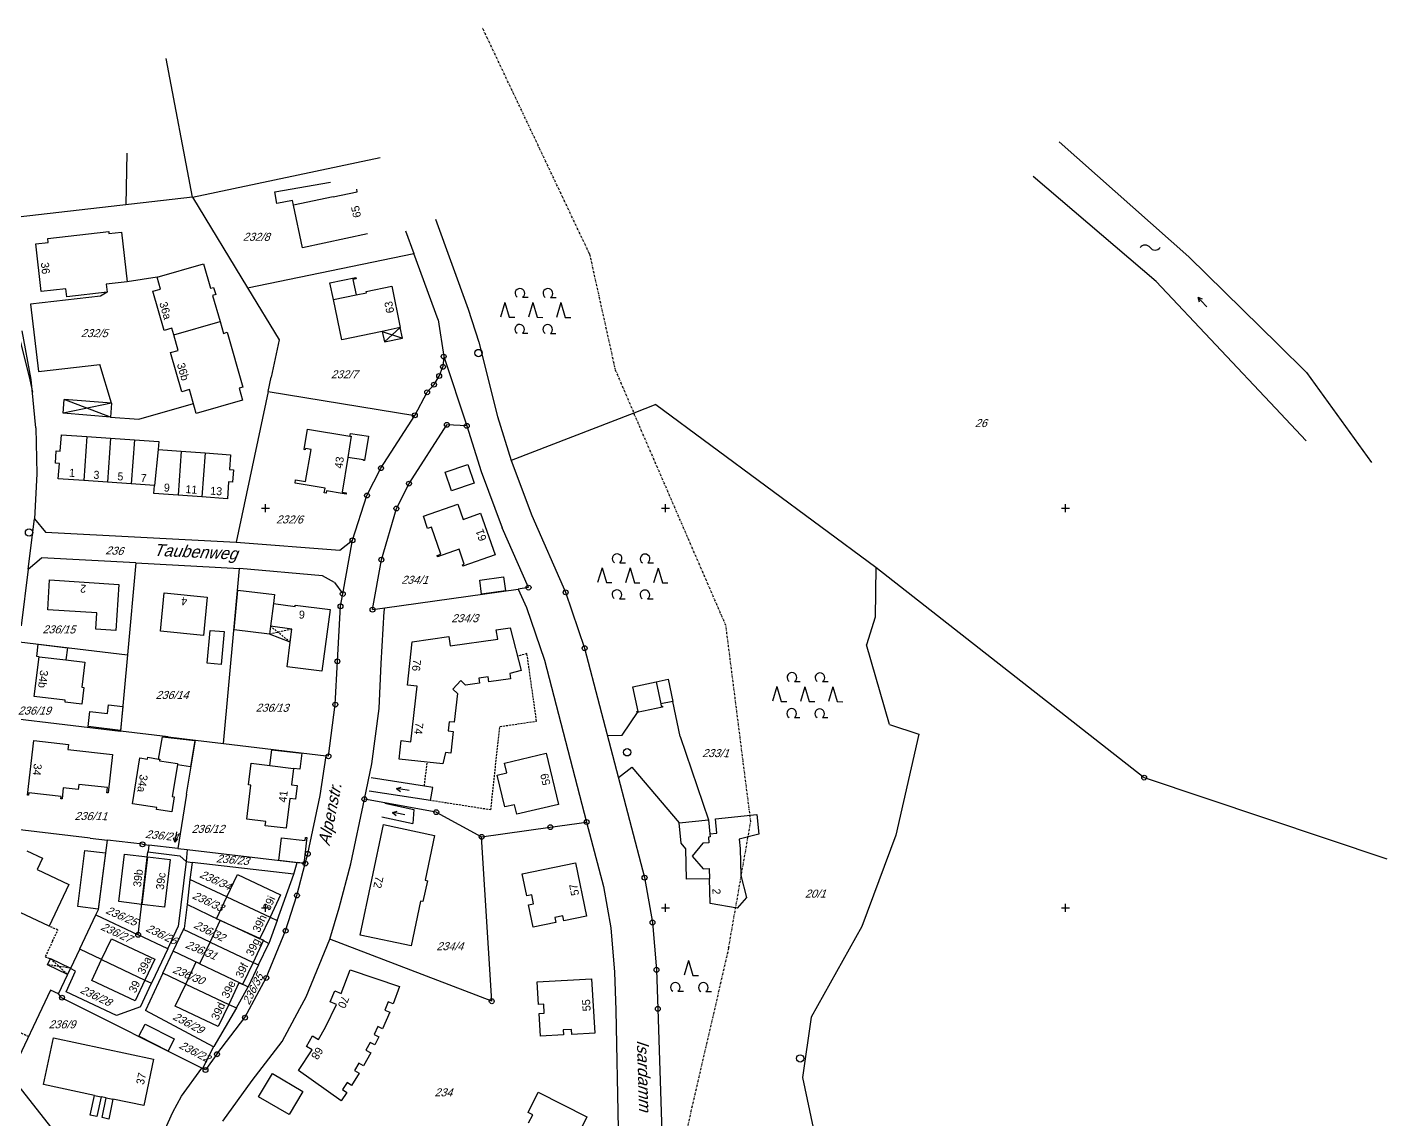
# Model space of a CAD drawing. Extents: x 4459737 to 4461180, y 5304018 to 5304640.
# Drawn here: x 4460840.4 to 4461180.3, y 5304347 to 5304620.3 of the extents above; entities that cross this region are included whole.
import ezdxf

# ---------------------------------------------------------------- set-up
doc = ezdxf.new("R2010")
doc.units = 0
doc.header["$MEASUREMENT"] = 0
doc.linetypes.add('DASHDOT', pattern=[1, 0.5, -0.25, 0, -0.25])
doc.linetypes.add('DASHED', pattern=[0.75, 0.5, -0.25])
for name, color, linetype in [('1', 7, 'CONTINUOUS'), ('10', 7, 'CONTINUOUS'), ('14', 7, 'CONTINUOUS'), ('15', 7, 'CONTINUOUS'), ('3', 7, 'CONTINUOUS'), ('4', 7, 'CONTINUOUS'), ('5', 7, 'CONTINUOUS'), ('6', 7, 'CONTINUOUS'), ('7', 7, 'CONTINUOUS'), ('8', 7, 'CONTINUOUS'), ('9', 7, 'CONTINUOUS')]:
    doc.layers.add(name, color=color, linetype=linetype)
doc.styles.add('txt', font='TXT', dxfattribs={"height": 0.2})

# ---------------------------------------------------------------- blocks, each defined once
blk = doc.blocks.new('3')
at = {"layer": '1', "color": 2, "linetype": 'CONTINUOUS'}
blk.add_circle((0, 0), 0.917, dxfattribs=at)
blk = doc.blocks.new('10')
at = {"layer": '1', "color": 2, "linetype": 'CONTINUOUS'}
blk.add_circle((0, 0), 0.61, dxfattribs=at)
blk = doc.blocks.new('400')
at = {"layer": '15', "color": 7, "linetype": 'CONTINUOUS'}
for p, q in [((-1, 0), (0, 0)), ((0, 0), (0, 1)), ((0, 0), (1, 0)), ((0, -1), (0, 0))]:
    blk.add_line(p, q, dxfattribs=at)
blk = doc.blocks.new('200')
at = {"layer": '9', "color": 3, "linetype": 'CONTINUOUS'}
for p, q in [((-6.99999, 1.849997), (-8.099988, -1.849997)), ((-6.99999, 1.849997), (-5.899991, -1.849997)), ((-2.586837, 3.149885), (-1.186839, 3.149885)), ((0, 1.849997), (-1.099998, -1.849997)), ((0, 1.849997), (1.099998, -1.849997)), ((4.413153, 3.149885), (5.813151, 3.149885)), ((6.99999, 1.849997), (5.899991, -1.849997)), ((6.99999, 1.849997), (8.099988, -1.849997)), ((-5.899991, -1.849997), (-4.499993, -1.849997)), ((1.099998, -1.849997), (2.499996, -1.849997)), ((8.099988, -1.849997), (9.499986, -1.849997)), ((-2.586837, -5.850101), (-1.186839, -5.850101)), ((4.413153, -5.850101), (5.813151, -5.850101))]:
    blk.add_line(p, q, dxfattribs=at)
for centre in [(-3.249995, 4.149994), (3.749994, 4.149994), (-3.249995, -4.849993), (3.749994, -4.849993)]:
    blk.add_arc(centre, 1.199998, 303.547812, 236.700279, dxfattribs=at)
blk = doc.blocks.new('201')
at = {"layer": '9', "color": 3, "linetype": 'CONTINUOUS'}
for p, q in [((0, 3.849994), (-1.099998, 0.15)), ((0, 3.849994), (1.099998, 0.15)), ((1.099998, 0.15), (2.499996, 0.15)), ((-2.586837, -3.850104), (-1.186839, -3.850104)), ((4.413153, -3.850104), (5.813151, -3.850104))]:
    blk.add_line(p, q, dxfattribs=at)
for centre in [(-3.249995, -2.849996), (3.749994, -2.849996)]:
    blk.add_arc(centre, 1.199998, 303.547812, 236.700279, dxfattribs=at)
blk = doc.blocks.new('251')
at = {"layer": '9', "color": 4, "linetype": 'CONTINUOUS'}
for centre, start, end in [((-1.249998, -0.968467), 37.767621, 142.232379), ((1.249998, 0.968467), 217.767621, 322.232379)]:
    blk.add_arc(centre, 1.581273, start, end, dxfattribs=at)
blk = doc.blocks.new('240')
at = {"layer": '9', "color": 4, "linetype": 'CONTINUOUS'}
for p, q in [((-3.200001, 0), (-1.1, 0)), ((-1.1, 0.55), (0, 0)), ((-1.1, 0), (0, 0)), ((-1.1, -0.55), (0, 0))]:
    blk.add_line(p, q, dxfattribs=at)
blk = doc.blocks.new('63')
at = {"layer": '6', "color": 1, "linetype": 'CONTINUOUS'}
for p, q in [((-3.200006, 0), (-1.100002, 0)), ((0, 0), (-1.100002, 0.550001)), ((-1.100002, 0), (0, 0)), ((0, 0), (-1.100002, -0.550001))]:
    blk.add_line(p, q, dxfattribs=at)
blk = doc.blocks.new('60')
at = {"layer": '4', "color": 2, "linetype": 'CONTINUOUS'}
for p in [(-2.599995, 0), (-0.799999, 0.449999), (-0.799999, -0.449999)]:
    blk.add_line(p, (0, 0), dxfattribs=at)

msp = doc.modelspace()

# ---------------------------------------------------------------- linework, layer by layer
at = {"layer": '10', "color": 30, "linetype": 'CONTINUOUS'}
for p, q in [((4460865.17, 5304575.91), (4460865.43, 5304588.77)), ((4461130.84, 5304562.84), (4461098.38, 5304591.63)), ((4461122.65, 5304556.69), (4461091.85, 5304582.97)), ((4461130.84, 5304562.84), (4461153.14, 5304540.91)), ((4460872.88, 5304557.8), (4460865.39, 5304556.63)), ((4461122.65, 5304556.69), (4461152.43, 5304525.06)), ((4460858.71, 5304553.05), (4460841.19, 5304551.06)), ((4460860.41, 5304554.05), (4460858.71, 5304553.05)), ((4460841.19, 5304551.06), (4460843.22, 5304534.17)), ((4460929.71, 5304541.58), (4460933.65, 5304545.17)), ((4460838.04, 5304544.18), (4460841.05, 5304532.14)), ((4460929.16, 5304544.22), (4460934.21, 5304542.53)), ((4461153.14, 5304540.91), (4461160.25, 5304533.91)), ((4460843.22, 5304534.17), (4460858.54, 5304535.96)), ((4460861.44, 5304526.26), (4460858.54, 5304535.96)), ((4460841.05, 5304532.14), (4460841.72, 5304529.01)), ((4460861.44, 5304526.26), (4460849.38, 5304523.77)), ((4460861.19, 5304522.79), (4460849.62, 5304527.22)), ((4460868.29, 5304522.27), (4460881.95, 5304526.21)), ((4461152.43, 5304525.06), (4461160.16, 5304516.85)), ((4460861.19, 5304522.79), (4460868.29, 5304522.27))]:
    msp.add_line(p, q, dxfattribs=at)
at = {"layer": '3', "color": 7, "linetype": 'DASHDOT'}
for p, q in [((4460980.96, 5304563.65), (4460954.14, 5304620.32)), ((4460980.96, 5304563.65), (4460987.39, 5304534.63)), ((4460987.39, 5304534.63), (4460992.06, 5304523.8)), ((4461015.07, 5304470.65), (4460992.06, 5304523.8)), ((4461021.29, 5304421.65), (4461015.07, 5304470.65)), ((4461015.76, 5304390.04), (4461021.29, 5304421.65)), ((4461015.76, 5304390.04), (4461002.91, 5304334.29))]:
    msp.add_line(p, q, dxfattribs=at)
at = {"layer": '3', "color": 7, "linetype": 'CONTINUOUS'}
for p, q in [((4460881.74, 5304577.81), (4460875.14, 5304612.5)), ((4460881.74, 5304577.81), (4460928.64, 5304587.69)), ((4460881.74, 5304577.81), (4460832.99, 5304572.22)), ((4460881.74, 5304577.81), (4460895.51, 5304555.11)), ((4460942.46, 5304572.31), (4460950.68, 5304549.77)), ((4460934.99, 5304569.4), (4460937.08, 5304563.67)), ((4460895.51, 5304555.11), (4460937.08, 5304563.67)), ((4460943.12, 5304547.11), (4460937.08, 5304563.67)), ((4460895.51, 5304555.11), (4460903.39, 5304542.1)), ((4460950.68, 5304549.77), (4460953.27, 5304541.54)), ((4460841.41, 5304532.2), (4460839.17, 5304544.36)), ((4460943.12, 5304547.11), (4460944.52, 5304537.92)), ((4460903.39, 5304542.1), (4460901.42, 5304532.79)), ((4460953.27, 5304541.54), (4460957.96, 5304522.9)), ((4460944.52, 5304537.92), (4460944.34, 5304535.36)), ((4460944.52, 5304537.92), (4460950.29, 5304520.59)), ((4460943.38, 5304533.06), (4460944.34, 5304535.36)), ((4460842.58, 5304520.14), (4460841.41, 5304532.2)), ((4460900.65, 5304529.19), (4460901.42, 5304532.79)), ((4460940.38, 5304529), (4460942.1, 5304530.91)), ((4460942.1, 5304530.91), (4460943.38, 5304533.06)), ((4460900.65, 5304529.19), (4460892.67, 5304491.52)), ((4460900.65, 5304529.19), (4460937.32, 5304523.22)), ((4460937.32, 5304523.22), (4460940.38, 5304529)), ((4460997.56, 5304525.91), (4460992.06, 5304523.8)), ((4460997.56, 5304525.91), (4461052.55, 5304485.21)), ((4460928.84, 5304510.03), (4460937.32, 5304523.22)), ((4460935.86, 5304506.15), (4460945.32, 5304520.84)), ((4460950.29, 5304520.59), (4460945.32, 5304520.84)), ((4460950.29, 5304520.59), (4460953.85, 5304509.15)), ((4460957.96, 5304522.9), (4460961.36, 5304511.94)), ((4460992.06, 5304523.8), (4460961.36, 5304511.94)), ((4460842.58, 5304520.14), (4460842.81, 5304508.58)), ((4460961.36, 5304511.94), (4460966.54, 5304498.16)), ((4460842.81, 5304508.58), (4460842.21, 5304497.33)), ((4460925.34, 5304503.16), (4460928.84, 5304510.03)), ((4460953.85, 5304509.15), (4460959.17, 5304495.05)), ((4460932.7, 5304499.91), (4460935.86, 5304506.15)), ((4460921.73, 5304491.96), (4460925.34, 5304503.16)), ((4460840.64, 5304484.72), (4460842.21, 5304497.33)), ((4460842.21, 5304497.33), (4460845, 5304494.04)), ((4460928.95, 5304487.11), (4460932.7, 5304499.91)), ((4460966.54, 5304498.16), (4460975, 5304478.96)), ((4460845, 5304494.04), (4460892.67, 5304491.52)), ((4460965.74, 5304480.14), (4460959.17, 5304495.05)), ((4460892.67, 5304491.52), (4460918.57, 5304489.52)), ((4460918.57, 5304489.52), (4460921.73, 5304491.96)), ((4460919.29, 5304478.55), (4460921.73, 5304491.96)), ((4460840.64, 5304484.72), (4460844.01, 5304487.57)), ((4460867.59, 5304486.3), (4460844.01, 5304487.57)), ((4460926.73, 5304474.63), (4460928.95, 5304487.11)), ((4460840.64, 5304484.72), (4460838.92, 5304470.59)), ((4460867.59, 5304486.3), (4460865.48, 5304463.28)), ((4460867.59, 5304486.3), (4460893.45, 5304484.93)), ((4460889.44, 5304441.12), (4460893.45, 5304484.93)), ((4460914.2, 5304483.12), (4460893.45, 5304484.93)), ((4460917.2, 5304481.41), (4460914.2, 5304483.12)), ((4461052.55, 5304485.21), (4461052.35, 5304472.74)), ((4461052.55, 5304485.21), (4461119.64, 5304432.61)), ((4460917.2, 5304481.41), (4460919.29, 5304478.55)), ((4460929.83, 5304475.07), (4460963.17, 5304479.78)), ((4460965.74, 5304480.14), (4460963.17, 5304479.78)), ((4460963.17, 5304479.78), (4460965.21, 5304475.15)), ((4460918.72, 5304475.45), (4460919.29, 5304478.55)), ((4460975, 5304478.96), (4460979.75, 5304464.98)), ((4460917.95, 5304461.7), (4460918.72, 5304475.45)), ((4460926.73, 5304474.63), (4460929.83, 5304475.07)), ((4460928.93, 5304461.12), (4460929.66, 5304474.15)), ((4460929.66, 5304474.15), (4460929.83, 5304475.07)), ((4460965.21, 5304475.15), (4460969.69, 5304461.96)), ((4461052.35, 5304472.74), (4461050.22, 5304465.85)), ((4460838.38, 5304466.55), (4460865.48, 5304463.28)), ((4460865.48, 5304463.28), (4460863.73, 5304444.21)), ((4460979.75, 5304464.98), (4460994.74, 5304407.58)), ((4461055.93, 5304445.9), (4461050.22, 5304465.85)), ((4460917.42, 5304450.87), (4460917.95, 5304461.7)), ((4460928.39, 5304449.89), (4460928.93, 5304461.12)), ((4460969.69, 5304461.96), (4460980.25, 5304421.5)), ((4460915.73, 5304437.95), (4460917.42, 5304450.87)), ((4460926.58, 5304436.09), (4460928.39, 5304449.89)), ((4460835.86, 5304447.57), (4460863.73, 5304444.21)), ((4461055.93, 5304445.9), (4461063.31, 5304443.44)), ((4460875.64, 5304442.77), (4460863.73, 5304444.21)), ((4460875.64, 5304442.77), (4460882.48, 5304441.96)), ((4461063.31, 5304443.44), (4461057.58, 5304418.23)), ((4460880.26, 5304428.44), (4460882.48, 5304441.96)), ((4460882.48, 5304441.96), (4460889.44, 5304441.12)), ((4460889.44, 5304441.12), (4460915.1, 5304438.03)), ((4460913.66, 5304428.17), (4460915.1, 5304438.03)), ((4460915.73, 5304437.95), (4460915.1, 5304438.03)), ((4460924.7, 5304427.2), (4460926.58, 5304436.09)), ((4461119.64, 5304432.61), (4461180.29, 5304412.33)), ((4460880.26, 5304428.44), (4460878.03, 5304414.88)), ((4460910.56, 5304413.53), (4460913.66, 5304428.17)), ((4460921.27, 5304411), (4460924.7, 5304427.2)), ((4460942.66, 5304423.95), (4460924.7, 5304427.2)), ((4460942.66, 5304423.95), (4460954.01, 5304417.78)), ((4460856.12, 5304417.47), (4460827.47, 5304420.87)), ((4460954.01, 5304417.78), (4460971.17, 5304420.21)), ((4460971.17, 5304420.21), (4460980.25, 5304421.5)), ((4460980.25, 5304421.5), (4460984.47, 5304405.34)), ((4460856.12, 5304417.47), (4460860.45, 5304416.96)), ((4460858.24, 5304399.65), (4460860.45, 5304416.96)), ((4460869.24, 5304415.92), (4460860.45, 5304416.96)), ((4460869.24, 5304415.92), (4460870.8, 5304415.73)), ((4460870.8, 5304415.73), (4460870.62, 5304414.24)), ((4460878.03, 5304414.88), (4460870.8, 5304415.73)), ((4460956.53, 5304376.67), (4460954.01, 5304417.78)), ((4461057.58, 5304418.23), (4461049.05, 5304395.35)), ((4460868.15, 5304393.28), (4460870.6, 5304414)), ((4460870.62, 5304414.24), (4460870.6, 5304414)), ((4460870.6, 5304414), (4460878.58, 5304413.04)), ((4460878.03, 5304414.88), (4460880.4, 5304414.6)), ((4460878.58, 5304413.04), (4460880.12, 5304411.65)), ((4460880.4, 5304414.6), (4460880.12, 5304411.65)), ((4460880.4, 5304414.6), (4460907.93, 5304411.34)), ((4460909.92, 5304411.1), (4460910.56, 5304413.53)), ((4460880.12, 5304411.65), (4460878.17, 5304395.35)), ((4460880.12, 5304411.65), (4460881.61, 5304411.38)), ((4460881.61, 5304411.38), (4460881.1, 5304407.14)), ((4460907.06, 5304408.42), (4460881.61, 5304411.38)), ((4460902.9, 5304396.86), (4460907.06, 5304408.42)), ((4460907.06, 5304408.42), (4460907.93, 5304411.34)), ((4460907.83, 5304403.11), (4460909.92, 5304411.1)), ((4460909.92, 5304411.1), (4460907.93, 5304411.34)), ((4460918.4, 5304400.04), (4460921.27, 5304411)), ((4460881.1, 5304407.14), (4460880.37, 5304400.88)), ((4460890.33, 5304402.8), (4460881.1, 5304407.14)), ((4460984.47, 5304405.34), (4460986.3, 5304395.01)), ((4460994.74, 5304407.58), (4460996.72, 5304396.36)), ((4460905.01, 5304394.3), (4460907.83, 5304403.11)), ((4460853.59, 5304389.81), (4460857.59, 5304398.27)), ((4460857.59, 5304398.27), (4460858.24, 5304399.65)), ((4460857.59, 5304398.27), (4460868.15, 5304393.28)), ((4460880.37, 5304400.88), (4460879.63, 5304394.85)), ((4460888.64, 5304396.84), (4460880.37, 5304400.88)), ((4460916.02, 5304392.16), (4460918.4, 5304400.04)), ((4460875.54, 5304389.79), (4460878.17, 5304395.35)), ((4460879.47, 5304394.59), (4460879.63, 5304394.85)), ((4460898.57, 5304392.34), (4460888.64, 5304396.84)), ((4460902.9, 5304396.86), (4460900.81, 5304391.15)), ((4460901.1, 5304397.73), (4460902.9, 5304396.86)), ((4460986.3, 5304395.01), (4460987.23, 5304383.92)), ((4460996.72, 5304396.36), (4460997.71, 5304384.54)), ((4461049.05, 5304395.35), (4461036.37, 5304372.65)), ((4460875.54, 5304389.79), (4460868.15, 5304393.28)), ((4460876.9, 5304389.17), (4460879.47, 5304394.59)), ((4460886.11, 5304391.47), (4460879.47, 5304394.59)), ((4460898.57, 5304392.34), (4460900.81, 5304391.15)), ((4460900.18, 5304382.5), (4460905.01, 5304394.3)), ((4460910.14, 5304377.8), (4460916.02, 5304392.16)), ((4460956.53, 5304376.67), (4460916.02, 5304392.16)), ((4460851.28, 5304384.92), (4460853.53, 5304389.68)), ((4460853.59, 5304389.81), (4460853.53, 5304389.68)), ((4460858.99, 5304387.09), (4460853.53, 5304389.68)), ((4460875.54, 5304389.79), (4460871.54, 5304381.33)), ((4460874.32, 5304383.71), (4460876.9, 5304389.17)), ((4460883.53, 5304386), (4460876.9, 5304389.17)), ((4460898.19, 5304385.76), (4460900.81, 5304391.15)), ((4460848.24, 5304378.49), (4460851.23, 5304384.82)), ((4460851.28, 5304384.92), (4460851.23, 5304384.82)), ((4460852.51, 5304384.22), (4460851.23, 5304384.82)), ((4460898.19, 5304385.76), (4460895.62, 5304380.28)), ((4460896.87, 5304386.38), (4460898.19, 5304385.76)), ((4460997.71, 5304384.54), (4460998.05, 5304374.76)), ((4460850.18, 5304379.06), (4460852.51, 5304384.22)), ((4460868.72, 5304375.25), (4460871.47, 5304381.17)), ((4460869.84, 5304381.94), (4460871.47, 5304381.17)), ((4460874.32, 5304383.71), (4460869.99, 5304374.39)), ((4460871.54, 5304381.33), (4460871.47, 5304381.17)), ((4460880.04, 5304380.96), (4460874.32, 5304383.71)), ((4460893.38, 5304381.34), (4460895.62, 5304380.28)), ((4460894.84, 5304372.57), (4460900.18, 5304382.5)), ((4460987.23, 5304383.92), (4460987.56, 5304374.41)), ((4460846.25, 5304379.41), (4460836.12, 5304358.1)), ((4460848.24, 5304378.49), (4460846.25, 5304379.41)), ((4460849.1, 5304377.55), (4460848.24, 5304378.49)), ((4460862.72, 5304373.07), (4460850.18, 5304379.06)), ((4460892.7, 5304374.98), (4460895.62, 5304380.28)), ((4460908.57, 5304374.87), (4460910.14, 5304377.8)), ((4460849.1, 5304377.55), (4460884.27, 5304359.83)), ((4460868.72, 5304375.25), (4460862.72, 5304373.07)), ((4460887, 5304365.24), (4460869.99, 5304374.39)), ((4460892.7, 5304374.98), (4460887.05, 5304365.36)), ((4460890.8, 5304375.87), (4460892.7, 5304374.98)), ((4460904.11, 5304366.59), (4460908.57, 5304374.87)), ((4460987.56, 5304374.41), (4460988.15, 5304344.71)), ((4460998.05, 5304374.76), (4460999.05, 5304343.8)), ((4460887.84, 5304363.41), (4460894.84, 5304372.57)), ((4461036.37, 5304372.65), (4461034.25, 5304357.63)), ((4460884.27, 5304359.83), (4460887, 5304365.24)), ((4460887.05, 5304365.36), (4460887, 5304365.24)), ((4460896.67, 5304356.84), (4460904.11, 5304366.59)), ((4460887.84, 5304363.41), (4460884.99, 5304359.47)), ((4460836.12, 5304358.1), (4460846.55, 5304344.86)), ((4460879, 5304352.91), (4460884.08, 5304359.92)), ((4460884.99, 5304359.47), (4460884.27, 5304359.83)), ((4461034.25, 5304357.63), (4461043.93, 5304311.56)), ((4460889.3, 5304346.67), (4460896.67, 5304356.84)), ((4460876.78, 5304348.93), (4460879, 5304352.91)), ((4460874.9, 5304344.67), (4460876.78, 5304348.93))]:
    msp.add_line(p, q, dxfattribs=at)
at = {"layer": '5', "color": 1, "linetype": 'CONTINUOUS'}
for p, q in [((4460902.34, 5304579.12), (4460916.25, 5304581.53)), ((4460902.84, 5304576.25), (4460902.34, 5304579.12)), ((4460916.88, 5304577.9), (4460922.92, 5304579.17)), ((4460922.92, 5304579.17), (4460922.8, 5304579.77)), ((4460906.76, 5304576.93), (4460902.84, 5304576.25)), ((4460906.96, 5304575.76), (4460906.76, 5304576.93)), ((4460916.88, 5304577.9), (4460906.96, 5304575.76)), ((4460909.2, 5304565.16), (4460906.96, 5304575.76)), ((4460845.52, 5304567.49), (4460860.78, 5304569.22)), ((4460860.78, 5304569.22), (4460860.84, 5304568.72)), ((4460860.84, 5304568.72), (4460863.96, 5304569.07)), ((4460863.96, 5304569.07), (4460865.39, 5304556.63)), ((4460925.5, 5304568.6), (4460909.2, 5304565.16)), ((4460842.54, 5304566.13), (4460845.64, 5304566.48)), ((4460843.88, 5304554.18), (4460842.54, 5304566.13)), ((4460845.64, 5304566.48), (4460845.52, 5304567.49)), ((4460872.88, 5304557.8), (4460884.45, 5304561.11)), ((4460884.45, 5304561.11), (4460886.2, 5304555)), ((4460850.06, 5304554.87), (4460843.88, 5304554.18)), ((4460850.28, 5304552.88), (4460850.06, 5304554.87)), ((4460865.39, 5304556.63), (4460860.18, 5304556.03)), ((4460860.18, 5304556.03), (4460860.41, 5304554.05)), ((4460871.8, 5304554.26), (4460873.73, 5304554.81)), ((4460873.73, 5304554.81), (4460872.88, 5304557.8)), ((4460886.2, 5304555), (4460887, 5304555.23)), ((4460887, 5304555.23), (4460887.52, 5304553.41)), ((4460916.05, 5304556.37), (4460922.53, 5304557.73)), ((4460916.94, 5304552.16), (4460916.05, 5304556.37)), ((4460922.6, 5304557.4), (4460921.8, 5304557.23)), ((4460921.8, 5304557.23), (4460922.61, 5304553.36)), ((4460922.53, 5304557.73), (4460922.6, 5304557.4)), ((4460925.14, 5304554.19), (4460931.52, 5304555.5)), ((4460931.52, 5304555.5), (4460933.65, 5304545.17)), ((4460860.41, 5304554.05), (4460850.28, 5304552.88)), ((4460874.61, 5304544.48), (4460871.8, 5304554.26)), ((4460887.52, 5304553.41), (4460886.73, 5304553.18)), ((4460886.73, 5304553.18), (4460888.6, 5304546.66)), ((4460916.94, 5304552.16), (4460922.61, 5304553.36)), ((4460919.07, 5304542.09), (4460916.94, 5304552.16)), ((4460922.61, 5304553.36), (4460925.2, 5304553.9)), ((4460925.2, 5304553.9), (4460925.14, 5304554.19)), ((4460876.53, 5304545.03), (4460874.61, 5304544.48)), ((4460877.02, 5304543.34), (4460876.53, 5304545.03)), ((4460877.02, 5304543.34), (4460888.6, 5304546.66)), ((4460888.6, 5304546.66), (4460889.44, 5304543.73)), ((4460933.65, 5304545.17), (4460929.16, 5304544.22)), ((4460878.14, 5304539.46), (4460877.02, 5304543.34)), ((4460889.44, 5304543.73), (4460890.4, 5304544)), ((4460890.4, 5304544), (4460894.34, 5304530.31)), ((4460929.16, 5304544.22), (4460919.07, 5304542.09)), ((4460876.22, 5304538.91), (4460878.14, 5304539.46)), ((4460879.05, 5304529.12), (4460876.22, 5304538.91)), ((4460880.97, 5304529.66), (4460879.05, 5304529.12)), ((4460882.65, 5304523.72), (4460880.97, 5304529.66)), ((4460894.34, 5304530.31), (4460893.36, 5304530.03)), ((4460893.36, 5304530.03), (4460894.22, 5304527.05)), ((4460894.22, 5304527.05), (4460882.65, 5304523.72)), ((4460848.66, 5304514.28), (4460848.95, 5304518.36)), ((4460848.95, 5304518.36), (4460855.29, 5304517.91)), ((4460855.29, 5304517.91), (4460854.53, 5304506.9)), ((4460855.29, 5304517.91), (4460861.26, 5304517.49)), ((4460861.26, 5304517.49), (4460860.46, 5304506.48)), ((4460861.26, 5304517.49), (4460867.2, 5304517.07)), ((4460909.6, 5304514.69), (4460910.45, 5304519.76)), ((4460910.45, 5304519.76), (4460921.09, 5304518.03)), ((4460921.4, 5304517.98), (4460920.56, 5304512.69)), ((4460921.09, 5304518.03), (4460921.2, 5304518.72)), ((4460921.09, 5304518.03), (4460921.4, 5304517.98)), ((4460921.2, 5304518.72), (4460925.71, 5304518)), ((4460925.71, 5304518), (4460924.73, 5304511.89)), ((4460847.46, 5304511.23), (4460847.68, 5304514.35)), ((4460847.68, 5304514.35), (4460848.66, 5304514.28)), ((4460867.2, 5304517.07), (4460866.4, 5304506.06)), ((4460867.2, 5304517.07), (4460873.29, 5304516.64)), ((4460873.15, 5304514.64), (4460872.19, 5304505.65)), ((4460873.29, 5304516.64), (4460873.15, 5304514.64)), ((4460873.15, 5304514.64), (4460878.93, 5304514.23)), ((4460878.93, 5304514.23), (4460878.11, 5304503.23)), ((4460878.93, 5304514.23), (4460884.86, 5304513.81)), ((4460884.86, 5304513.81), (4460884.08, 5304502.8)), ((4460884.86, 5304513.81), (4460891.21, 5304513.35)), ((4460909.92, 5304514.63), (4460909.6, 5304514.69)), ((4460909.97, 5304514.9), (4460909.92, 5304514.63)), ((4460911.35, 5304514.67), (4460909.97, 5304514.9)), ((4460910.01, 5304506.65), (4460911.35, 5304514.67)), ((4460848.45, 5304511.16), (4460847.46, 5304511.23)), ((4460848.18, 5304507.35), (4460848.45, 5304511.16)), ((4460891.21, 5304513.35), (4460890.95, 5304509.68)), ((4460920.56, 5304512.69), (4460919.16, 5304504.04)), ((4460924.46, 5304512.07), (4460920.56, 5304512.69)), ((4460924.44, 5304511.94), (4460924.46, 5304512.07)), ((4460924.73, 5304511.89), (4460924.44, 5304511.94)), ((4460944.87, 5304509.05), (4460950.53, 5304510.95)), ((4460950.53, 5304510.95), (4460952.12, 5304506.22)), ((4460854.53, 5304506.9), (4460848.18, 5304507.35)), ((4460860.46, 5304506.48), (4460854.53, 5304506.9)), ((4460890.95, 5304509.68), (4460891.94, 5304509.61)), ((4460891.94, 5304509.61), (4460891.72, 5304506.49)), ((4460907.35, 5304506.24), (4460907.49, 5304507.07)), ((4460907.49, 5304507.07), (4460910.01, 5304506.65)), ((4460946.45, 5304504.35), (4460944.87, 5304509.05)), ((4460866.4, 5304506.06), (4460860.46, 5304506.48)), ((4460872.19, 5304505.65), (4460866.4, 5304506.06)), ((4460872.05, 5304503.65), (4460872.19, 5304505.65)), ((4460878.11, 5304503.23), (4460872.05, 5304503.65)), ((4460890.74, 5304506.56), (4460890.44, 5304502.35)), ((4460891.72, 5304506.49), (4460890.74, 5304506.56)), ((4460914.86, 5304504.98), (4460907.35, 5304506.24)), ((4460914.67, 5304503.84), (4460914.86, 5304504.98)), ((4460915.16, 5304503.75), (4460914.67, 5304503.84)), ((4460915.26, 5304504.34), (4460915.16, 5304503.75)), ((4460919.11, 5304503.7), (4460915.26, 5304504.34)), ((4460920.1, 5304503.54), (4460919.11, 5304503.7)), ((4460919.16, 5304504.04), (4460920.15, 5304503.88)), ((4460920.15, 5304503.88), (4460920.1, 5304503.54)), ((4460952.12, 5304506.22), (4460946.45, 5304504.35)), ((4460884.08, 5304502.8), (4460878.11, 5304503.23)), ((4460890.44, 5304502.35), (4460884.08, 5304502.8)), ((4460939.44, 5304497.98), (4460948.02, 5304501)), ((4460948.02, 5304501), (4460949.35, 5304497.21)), ((4460940.5, 5304494.94), (4460939.44, 5304497.98)), ((4460949.35, 5304497.21), (4460953.73, 5304498.75)), ((4460953.73, 5304498.75), (4460957.38, 5304488.33)), ((4460941.45, 5304495.28), (4460940.5, 5304494.94)), ((4460943.83, 5304488.49), (4460941.45, 5304495.28)), ((4460942.89, 5304488.15), (4460943.83, 5304488.49)), ((4460943, 5304487.83), (4460942.89, 5304488.15)), ((4460948.36, 5304489.72), (4460943, 5304487.83)), ((4460949.67, 5304485.98), (4460948.36, 5304489.72)), ((4460957.38, 5304488.33), (4460949.32, 5304485.5)), ((4460949.2, 5304485.82), (4460949.67, 5304485.98)), ((4460949.32, 5304485.5), (4460949.2, 5304485.82)), ((4460845.52, 5304474.59), (4460846.01, 5304482.09)), ((4460846.01, 5304482.09), (4460863.35, 5304480.94)), ((4460863.35, 5304480.94), (4460862.56, 5304469.38)), ((4460953.52, 5304482), (4460959.5, 5304482.84)), ((4460954.01, 5304478.48), (4460953.52, 5304482)), ((4460959.5, 5304482.84), (4460959.99, 5304479.32)), ((4460873.69, 5304469.24), (4460874.64, 5304478.86)), ((4460874.64, 5304478.86), (4460885.39, 5304477.78)), ((4460885.39, 5304477.78), (4460884.44, 5304468.18)), ((4460892.14, 5304469.61), (4460893.03, 5304479.53)), ((4460893.03, 5304479.53), (4460902.26, 5304478.37)), ((4460902.26, 5304478.37), (4460901.98, 5304476.12)), ((4460959.99, 5304479.32), (4460954.01, 5304478.48)), ((4460857.85, 5304473.79), (4460845.52, 5304474.59)), ((4460857.58, 5304469.7), (4460857.85, 5304473.79)), ((4460901.98, 5304476.12), (4460901.22, 5304470.46)), ((4460901.98, 5304476.12), (4460907.39, 5304475.42)), ((4460907.39, 5304475.42), (4460907.43, 5304475.74)), ((4460907.43, 5304475.74), (4460916.12, 5304474.62)), ((4460916.12, 5304474.62), (4460914.08, 5304459.22)), ((4460862.56, 5304469.38), (4460857.58, 5304469.7)), ((4460900.97, 5304468.48), (4460892.14, 5304469.61)), ((4460901.22, 5304470.46), (4460900.97, 5304468.48)), ((4460906.59, 5304469.77), (4460901.22, 5304470.46)), ((4460906.17, 5304466.49), (4460906.59, 5304469.77)), ((4460957.68, 5304469.6), (4460961.15, 5304470.1)), ((4460958.02, 5304467.24), (4460957.68, 5304469.6)), ((4460961.15, 5304470.1), (4460963.93, 5304459.43)), ((4460884.44, 5304468.18), (4460873.69, 5304469.24)), ((4460885.36, 5304461.22), (4460886.11, 5304469.44)), ((4460886.11, 5304469.44), (4460889.65, 5304469.12)), ((4460889.65, 5304469.12), (4460888.89, 5304460.9)), ((4460905.38, 5304460.33), (4460906.17, 5304466.49)), ((4460935.47, 5304455.74), (4460936.67, 5304466.6)), ((4460936.67, 5304466.6), (4460945.83, 5304467.91)), ((4460945.83, 5304467.91), (4460946.17, 5304465.54)), ((4460946.17, 5304465.54), (4460958.02, 5304467.24)), ((4460842.15, 5304452.87), (4460843.36, 5304462.85)), ((4460842.8, 5304462.92), (4460843.17, 5304465.97)), ((4460843.36, 5304462.85), (4460842.8, 5304462.92)), ((4460843.17, 5304465.97), (4460850.45, 5304465.08)), ((4460843.36, 5304462.85), (4460850.07, 5304462.04)), ((4460850.45, 5304465.08), (4460850.07, 5304462.04)), ((4460850.07, 5304462.04), (4460854.83, 5304461.45)), ((4460854.83, 5304461.45), (4460854.07, 5304455.2)), ((4460888.89, 5304460.9), (4460885.36, 5304461.22)), ((4460914.08, 5304459.22), (4460905.38, 5304460.33)), ((4460963.93, 5304459.43), (4460961.05, 5304458.66)), ((4460948.77, 5304456.88), (4460946.77, 5304454.75)), ((4460949.99, 5304455.74), (4460948.77, 5304456.88)), ((4460953.47, 5304456.24), (4460949.99, 5304455.74)), ((4460955.64, 5304457.84), (4460953.29, 5304457.5)), ((4460953.29, 5304457.5), (4460953.47, 5304456.24)), ((4460955.82, 5304456.58), (4460955.64, 5304457.84)), ((4460961.22, 5304457.35), (4460955.82, 5304456.58)), ((4460961.05, 5304458.66), (4460961.22, 5304457.35)), ((4460991.77, 5304455.34), (4460997.64, 5304456.57)), ((4460997.64, 5304456.57), (4461000.63, 5304457.2)), ((4460997.64, 5304456.57), (4460998.81, 5304451.05)), ((4461000.63, 5304457.2), (4461001.79, 5304451.68)), ((4460849.93, 5304451.96), (4460842.15, 5304452.87)), ((4460854.56, 5304455.14), (4460854.05, 5304450.95)), ((4460854.07, 5304455.2), (4460854.56, 5304455.14)), ((4460937.86, 5304455.48), (4460935.47, 5304455.74)), ((4460936.32, 5304441.59), (4460937.86, 5304455.48)), ((4460946.77, 5304454.75), (4460947.97, 5304453.62)), ((4460947.97, 5304453.62), (4460947.17, 5304446.46)), ((4460993.1, 5304449.18), (4460991.77, 5304455.34)), ((4460849.87, 5304451.46), (4460849.93, 5304451.96)), ((4460854.05, 5304450.95), (4460849.87, 5304451.46)), ((4460855.65, 5304445.41), (4460856.03, 5304449.18)), ((4460856.03, 5304449.18), (4460860.48, 5304448.67)), ((4460860.48, 5304448.67), (4460860.72, 5304450.79)), ((4460860.72, 5304450.79), (4460864.27, 5304450.43)), ((4460864.27, 5304450.43), (4460863.69, 5304444.43)), ((4460992.83, 5304449.12), (4460993.1, 5304449.18)), ((4460992.88, 5304448.9), (4460992.83, 5304449.12)), ((4460999.23, 5304450.22), (4460992.88, 5304448.9)), ((4461001.79, 5304451.68), (4460998.81, 5304451.05)), ((4460998.81, 5304451.05), (4460998.88, 5304450.44)), ((4460998.88, 5304450.44), (4460999.2, 5304450.48)), ((4460999.2, 5304450.48), (4460999.23, 5304450.22)), ((4460945.91, 5304446.6), (4460945.66, 5304444.27)), ((4460947.17, 5304446.46), (4460945.91, 5304446.6)), ((4460863.69, 5304444.43), (4460855.65, 5304445.41)), ((4460873.26, 5304437.24), (4460874.23, 5304442.78)), ((4460874.23, 5304442.78), (4460882.28, 5304441.89)), ((4460945.66, 5304444.27), (4460946.91, 5304444.13)), ((4460946.91, 5304444.13), (4460946.3, 5304438.71)), ((4460840.46, 5304428.22), (4460842.05, 5304441.85)), ((4460842.05, 5304441.85), (4460850.71, 5304440.86)), ((4460850.71, 5304440.86), (4460850.58, 5304439.62)), ((4460850.58, 5304439.62), (4460861.7, 5304438.41)), ((4460882.28, 5304441.89), (4460881.21, 5304435.29)), ((4460901.08, 5304435.6), (4460901.57, 5304439.57)), ((4460901.57, 5304439.57), (4460909.06, 5304438.7)), ((4460933.4, 5304437.26), (4460933.92, 5304441.86)), ((4460933.92, 5304441.86), (4460936.32, 5304441.59)), ((4460861.7, 5304438.41), (4460860.63, 5304428.79)), ((4460866.72, 5304426.08), (4460868.54, 5304437.56)), ((4460868.54, 5304437.56), (4460870.45, 5304437.23)), ((4460870.45, 5304437.23), (4460870.54, 5304437.71)), ((4460870.54, 5304437.71), (4460873.26, 5304437.24)), ((4460873.26, 5304437.24), (4460873.53, 5304437.19)), ((4460873.53, 5304437.19), (4460873.45, 5304436.77)), ((4460873.45, 5304436.77), (4460877.99, 5304436.11)), ((4460877.94, 5304435.81), (4460876.68, 5304427.89)), ((4460877.99, 5304436.11), (4460877.94, 5304435.81)), ((4460881.21, 5304435.29), (4460877.94, 5304435.81)), ((4460895.71, 5304430.79), (4460896.35, 5304436.18)), ((4460896.35, 5304436.18), (4460901.08, 5304435.6)), ((4460901.08, 5304435.6), (4460906.97, 5304434.9)), ((4460909.06, 5304438.7), (4460908.58, 5304434.71)), ((4460940.39, 5304436.49), (4460933.4, 5304437.26)), ((4460944.32, 5304436.05), (4460940.39, 5304436.49)), ((4460944.97, 5304438.88), (4460944.32, 5304436.05)), ((4460946.3, 5304438.71), (4460944.97, 5304438.88)), ((4460959.73, 5304436.22), (4460970.15, 5304438.68)), ((4460960.31, 5304433.83), (4460959.73, 5304436.22)), ((4460970.15, 5304438.68), (4460973.18, 5304425.91)), ((4460906.97, 5304434.9), (4460906.48, 5304430.79)), ((4460908.58, 5304434.71), (4460906.97, 5304434.9)), ((4460957.93, 5304433.25), (4460960.31, 5304433.83)), ((4460959.82, 5304425.26), (4460957.93, 5304433.25)), ((4460840.82, 5304428.78), (4460840.76, 5304428.19)), ((4460848.88, 5304427.88), (4460840.82, 5304428.78)), ((4460849.42, 5304430.04), (4460849.11, 5304427.26)), ((4460853.17, 5304429.62), (4460849.42, 5304430.04)), ((4460853.32, 5304430.91), (4460853.17, 5304429.62)), ((4460860.48, 5304430.12), (4460853.32, 5304430.91)), ((4460860.33, 5304428.82), (4460860.48, 5304430.12)), ((4460860.63, 5304428.79), (4460860.33, 5304428.82)), ((4460895.33, 5304422.22), (4460896.34, 5304430.71)), ((4460896.34, 5304430.71), (4460895.71, 5304430.79)), ((4460906.48, 5304430.79), (4460907.85, 5304430.62)), ((4460907.85, 5304430.62), (4460907.45, 5304427.24)), ((4460840.76, 5304428.19), (4460840.46, 5304428.22)), ((4460848.81, 5304427.29), (4460848.88, 5304427.88)), ((4460849.11, 5304427.26), (4460848.81, 5304427.29)), ((4460872.84, 5304425.11), (4460866.72, 5304426.08)), ((4460877.16, 5304427.82), (4460876.55, 5304424.01)), ((4460876.68, 5304427.89), (4460877.16, 5304427.82)), ((4460906.07, 5304427.4), (4460905.18, 5304419.93)), ((4460907.45, 5304427.24), (4460906.07, 5304427.4)), ((4460962.22, 5304425.83), (4460959.82, 5304425.26)), ((4460962.78, 5304423.43), (4460962.22, 5304425.83)), ((4460973.18, 5304425.91), (4460962.78, 5304423.43)), ((4460872.76, 5304424.61), (4460872.84, 5304425.11)), ((4460876.55, 5304424.01), (4460872.76, 5304424.61)), ((4460900.05, 5304421.66), (4460895.33, 5304422.22)), ((4461003.37, 5304421.3), (4461010.75, 5304422.07)), ((4461010.75, 5304422.07), (4461011.06, 5304418.51)), ((4461012.5, 5304422.27), (4461022.84, 5304423.34)), ((4461012.79, 5304418.7), (4461012.5, 5304422.27)), ((4461022.84, 5304423.34), (4461023.34, 5304418.5)), ((4460899.92, 5304420.55), (4460900.05, 5304421.66)), ((4460905.18, 5304419.93), (4460899.92, 5304420.55)), ((4460923.67, 5304393.23), (4460929.5, 5304420.85)), ((4460929.5, 5304420.85), (4460942.22, 5304418.13)), ((4461003.85, 5304416.18), (4461003.37, 5304421.3)), ((4461011.06, 5304418.51), (4461012.79, 5304418.7)), ((4461011.06, 5304418.51), (4461011.12, 5304417.78)), ((4460903.3, 5304411.88), (4460903.97, 5304417.57)), ((4460903.97, 5304417.57), (4460909.92, 5304416.88)), ((4460910.28, 5304417.59), (4460909.53, 5304411.15)), ((4460909.92, 5304416.88), (4460910.01, 5304417.62)), ((4460910.01, 5304417.62), (4460910.28, 5304417.59)), ((4460942.22, 5304418.13), (4460939.85, 5304406.94)), ((4461005.02, 5304414.82), (4461003.85, 5304416.18)), ((4461009.29, 5304416.24), (4461006.64, 5304412.95)), ((4461010.8, 5304416.27), (4461009.29, 5304416.24)), ((4461011.12, 5304417.78), (4461010.76, 5304417.75)), ((4461010.76, 5304417.75), (4461010.8, 5304416.27)), ((4461023.34, 5304418.5), (4461018.42, 5304417.24)), ((4461018.42, 5304417.24), (4461018.65, 5304414.87)), ((4460840.34, 5304414.29), (4460844.22, 5304412.46)), ((4460844.22, 5304412.46), (4460842.88, 5304409.62)), ((4460853.03, 5304400.34), (4460854.85, 5304414.41)), ((4460854.85, 5304414.41), (4460860, 5304413.75)), ((4460860, 5304413.75), (4460858.18, 5304399.7)), ((4460863.34, 5304401.58), (4460864.76, 5304413.48)), ((4460864.76, 5304413.48), (4460870.45, 5304412.81)), ((4460870.45, 5304412.81), (4460869.04, 5304400.9)), ((4460870.45, 5304412.81), (4460876.15, 5304412.13)), ((4460876.15, 5304412.13), (4460874.73, 5304400.22)), ((4460909.53, 5304411.15), (4460903.3, 5304411.88)), ((4461005.18, 5304407.18), (4461005.02, 5304414.82)), ((4461006.64, 5304412.95), (4461009.37, 5304409.8)), ((4461018.65, 5304414.87), (4461018.82, 5304408.08)), ((4460842.88, 5304409.62), (4460850.82, 5304405.88)), ((4460890.33, 5304402.8), (4460892.95, 5304408.36)), ((4460892.95, 5304408.36), (4460903.71, 5304403.29)), ((4460964.17, 5304408.57), (4460977.5, 5304411.27)), ((4460965.29, 5304403.01), (4460964.17, 5304408.57)), ((4460977.5, 5304411.27), (4460980.21, 5304397.95)), ((4461009.37, 5304409.8), (4461010.87, 5304409.84)), ((4461010.87, 5304409.84), (4461010.94, 5304407.31)), ((4460845.91, 5304395.46), (4460825.53, 5304405.06)), ((4460850.82, 5304405.88), (4460845.91, 5304395.46)), ((4460940.44, 5304406.82), (4460939.33, 5304401.58)), ((4460939.85, 5304406.94), (4460940.44, 5304406.82)), ((4461010.94, 5304407.31), (4461005.18, 5304407.18)), ((4461011.1, 5304401.11), (4461010.94, 5304407.31)), ((4461018.82, 5304408.08), (4461020.24, 5304402.65)), ((4460869.04, 5304400.9), (4460863.34, 5304401.58)), ((4460887.73, 5304397.27), (4460890.33, 5304402.8)), ((4460890.33, 5304402.8), (4460901.1, 5304397.73)), ((4460903.71, 5304403.29), (4460901.1, 5304397.73)), ((4460938.74, 5304401.71), (4460936.37, 5304390.54)), ((4460939.33, 5304401.58), (4460938.74, 5304401.71)), ((4460966.56, 5304403.26), (4460965.29, 5304403.01)), ((4460967, 5304401.04), (4460966.56, 5304403.26)), ((4461020.24, 5304402.65), (4461017.88, 5304399.91)), ((4460858.18, 5304399.7), (4460853.03, 5304400.34)), ((4460874.73, 5304400.22), (4460869.04, 5304400.9)), ((4460965.76, 5304400.79), (4460967, 5304401.04)), ((4460966.88, 5304395.23), (4460965.76, 5304400.79)), ((4461017.88, 5304399.91), (4461011.1, 5304401.11)), ((4460886.11, 5304391.47), (4460888.64, 5304396.84)), ((4460888.64, 5304396.84), (4460887.73, 5304397.27)), ((4460888.64, 5304396.84), (4460888.68, 5304396.93)), ((4460888.68, 5304396.93), (4460898.53, 5304392.25)), ((4460901.1, 5304397.73), (4460898.57, 5304392.34)), ((4460972.53, 5304396.38), (4460966.88, 5304395.23)), ((4460974.32, 5304398.01), (4460972.28, 5304397.6)), ((4460972.28, 5304397.6), (4460972.53, 5304396.38)), ((4460974.56, 5304396.8), (4460974.32, 5304398.01)), ((4460980.21, 5304397.95), (4460974.56, 5304396.8)), ((4460858.99, 5304387.09), (4460861.44, 5304392.28)), ((4460861.44, 5304392.28), (4460872.3, 5304387.17)), ((4460883.57, 5304386.09), (4460886.11, 5304391.47)), ((4460886.11, 5304391.47), (4460896.87, 5304386.38)), ((4460899.48, 5304391.91), (4460896.87, 5304386.38)), ((4460898.53, 5304392.25), (4460898.57, 5304392.34)), ((4460898.57, 5304392.34), (4460899.48, 5304391.91)), ((4460936.37, 5304390.54), (4460923.67, 5304393.23)), ((4460845.46, 5304385.8), (4460846.2, 5304387.35)), ((4460850.5, 5304383.39), (4460845.46, 5304385.8)), ((4460846.2, 5304387.35), (4460851.24, 5304384.94)), ((4460851.24, 5304384.94), (4460850.5, 5304383.39)), ((4460856.55, 5304381.89), (4460858.99, 5304387.09)), ((4460858.99, 5304387.09), (4460869.84, 5304381.94)), ((4460872.3, 5304387.17), (4460869.84, 5304381.94)), ((4460880.04, 5304380.96), (4460882.67, 5304386.51)), ((4460882.67, 5304386.51), (4460883.57, 5304386.09)), ((4460883.57, 5304386.09), (4460883.53, 5304386)), ((4460883.53, 5304386), (4460893.38, 5304381.34)), ((4460896.87, 5304386.38), (4460894.25, 5304380.82)), ((4460918.91, 5304378.63), (4460921.11, 5304384.55)), ((4460921.11, 5304384.55), (4460933.45, 5304380.39)), ((4460867.39, 5304376.77), (4460856.55, 5304381.89)), ((4460869.84, 5304381.94), (4460867.39, 5304376.77)), ((4460893.34, 5304381.25), (4460890.8, 5304375.87)), ((4460893.38, 5304381.34), (4460893.34, 5304381.25)), ((4460894.25, 5304380.82), (4460893.34, 5304381.25)), ((4460967.93, 5304381.49), (4460981.5, 5304382.27)), ((4460968.25, 5304375.82), (4460967.93, 5304381.49)), ((4460981.5, 5304382.27), (4460982.29, 5304368.69)), ((4460877.42, 5304375.42), (4460880.04, 5304380.96)), ((4460880.04, 5304380.96), (4460890.8, 5304375.87)), ((4460916.12, 5304376.53), (4460917.32, 5304379.31)), ((4460917.32, 5304379.31), (4460918.91, 5304378.63)), ((4460933.45, 5304380.39), (4460931.86, 5304376)), ((4460888.17, 5304370.31), (4460877.42, 5304375.42)), ((4460890.8, 5304375.87), (4460888.17, 5304370.31)), ((4460914.96, 5304370.19), (4460917.7, 5304375.83)), ((4460917.7, 5304375.83), (4460916.12, 5304376.53)), ((4460930.6, 5304376.5), (4460929.78, 5304374.45)), ((4460929.78, 5304374.45), (4460931.04, 5304373.95)), ((4460931.86, 5304376), (4460930.6, 5304376.5)), ((4460969.53, 5304375.9), (4460968.25, 5304375.82)), ((4460969.66, 5304373.65), (4460969.53, 5304375.9)), ((4460868.35, 5304367.89), (4460869.9, 5304370.94)), ((4460869.9, 5304370.94), (4460877.18, 5304367.25)), ((4460931.04, 5304373.95), (4460929.25, 5304369.74)), ((4460968.38, 5304373.58), (4460969.66, 5304373.65)), ((4460968.7, 5304367.91), (4460968.38, 5304373.58)), ((4460875.64, 5304364.19), (4460868.35, 5304367.89)), ((4460910.19, 5304365.38), (4460911.76, 5304367.99)), ((4460911.76, 5304367.99), (4460913.24, 5304367.1)), ((4460913.24, 5304367.1), (4460914.96, 5304370.19)), ((4460928.06, 5304370.32), (4460927.11, 5304368.38)), ((4460927.11, 5304368.38), (4460928.3, 5304367.8)), ((4460928.3, 5304367.8), (4460927.29, 5304365.73)), ((4460929.25, 5304369.74), (4460928.06, 5304370.32)), ((4460974.46, 5304368.24), (4460968.7, 5304367.91)), ((4460976.46, 5304369.6), (4460974.39, 5304369.48)), ((4460974.39, 5304369.48), (4460974.46, 5304368.24)), ((4460976.53, 5304368.36), (4460976.46, 5304369.6)), ((4460982.29, 5304368.69), (4460976.53, 5304368.36)), ((4460844.51, 5304355.8), (4460846.94, 5304367.51)), ((4460846.94, 5304367.51), (4460871.95, 5304362.2)), ((4460877.18, 5304367.25), (4460875.64, 5304364.19)), ((4460908.25, 5304359.32), (4460911.66, 5304364.49)), ((4460911.66, 5304364.49), (4460910.19, 5304365.38)), ((4460926.11, 5304366.36), (4460925.09, 5304364.43)), ((4460925.09, 5304364.43), (4460926.27, 5304363.8)), ((4460927.29, 5304365.73), (4460926.11, 5304366.36)), ((4460871.95, 5304362.2), (4460869.53, 5304350.62)), ((4460923.34, 5304361.21), (4460922.23, 5304359.35)), ((4460924.48, 5304360.53), (4460923.34, 5304361.21)), ((4460926.27, 5304363.8), (4460924.48, 5304360.53)), ((4460898.22, 5304352.74), (4460901.7, 5304358.59)), ((4460901.7, 5304358.59), (4460909.33, 5304354.12)), ((4460918.86, 5304351.77), (4460908.25, 5304359.32)), ((4460923.37, 5304358.67), (4460921.49, 5304355.63)), ((4460922.23, 5304359.35), (4460923.37, 5304358.67)), ((4460857.21, 5304353.1), (4460844.51, 5304355.8)), ((4460909.33, 5304354.12), (4460905.88, 5304348.31)), ((4460920.39, 5304356.37), (4460919.19, 5304354.57)), ((4460919.19, 5304354.57), (4460920.29, 5304353.83)), ((4460921.49, 5304355.63), (4460920.39, 5304356.37)), ((4460856.14, 5304348.17), (4460857.21, 5304353.1)), ((4460857.21, 5304353.1), (4460858.86, 5304352.77)), ((4460858.86, 5304352.77), (4460857.84, 5304347.83)), ((4460860.17, 5304352.51), (4460858.86, 5304352.77)), ((4460859.15, 5304347.56), (4460860.17, 5304352.51)), ((4460860.17, 5304352.51), (4460861.85, 5304352.17)), ((4460861.85, 5304352.17), (4460860.85, 5304347.2)), ((4460869.53, 5304350.62), (4460861.85, 5304352.17)), ((4460905.88, 5304348.31), (4460898.22, 5304352.74)), ((4460920.29, 5304353.83), (4460918.86, 5304351.77)), ((4460965.62, 5304348.83), (4460968.17, 5304353.9)), ((4460968.17, 5304353.9), (4460980.33, 5304347.77)), ((4460857.84, 5304347.83), (4460856.14, 5304348.17)), ((4460860.85, 5304347.2), (4460859.15, 5304347.56)), ((4460966.77, 5304348.25), (4460965.62, 5304348.83)), ((4460965.75, 5304346.23), (4460966.77, 5304348.25)), ((4460980.33, 5304347.77), (4460974.23, 5304335.61))]:
    msp.add_line(p, q, dxfattribs=at)
at = {"layer": '6', "color": 1, "linetype": 'CONTINUOUS'}
for p, q in [((4460934.21, 5304542.53), (4460933.65, 5304545.17)), ((4460929.16, 5304544.22), (4460929.71, 5304541.58)), ((4460929.71, 5304541.58), (4460934.21, 5304542.53)), ((4460849.38, 5304523.77), (4460849.62, 5304527.22)), ((4460861.44, 5304526.26), (4460849.62, 5304527.22)), ((4460861.44, 5304526.26), (4460861.19, 5304522.79)), ((4460861.19, 5304522.79), (4460849.38, 5304523.77)), ((4460906.17, 5304466.49), (4460900.97, 5304468.48)), ((4460939.7, 5304430.48), (4460926.42, 5304432.54)), ((4460941.25, 5304426.87), (4460925.89, 5304429.23)), ((4460941.77, 5304430.15), (4460939.7, 5304430.48)), ((4460941.25, 5304426.87), (4460941.77, 5304430.15)), ((4460929.78, 5304426.23), (4460937.02, 5304424.67)), ((4460929.06, 5304422.8), (4460936.84, 5304421.12)), ((4460937.02, 5304424.67), (4460936.84, 5304421.12))]:
    msp.add_line(p, q, dxfattribs=at)
at = {"layer": '6', "color": 1, "linetype": 'DASHED'}
for p, q in [((4460906.59, 5304469.77), (4460900.97, 5304468.48)), ((4460906.17, 5304466.49), (4460901.22, 5304470.46)), ((4460965.34, 5304463.61), (4460963, 5304463)), ((4460967.74, 5304446.74), (4460965.34, 5304463.61)), ((4460958.56, 5304445.38), (4460967.74, 5304446.74)), ((4460956.3, 5304424.53), (4460958.56, 5304445.38)), ((4460939.7, 5304430.48), (4460940.39, 5304436.49)), ((4460956.3, 5304424.53), (4460941.25, 5304426.87)), ((4460848.06, 5304394.45), (4460845.91, 5304395.46)), ((4460846.73, 5304391.66), (4460844.89, 5304387.8)), ((4460846.73, 5304391.66), (4460848.06, 5304394.45)), ((4460844.89, 5304387.8), (4460846.2, 5304387.35)), ((4460851.24, 5304384.94), (4460845.46, 5304385.8)), ((4460846.2, 5304387.35), (4460850.5, 5304383.39)), ((4460840.74, 5304367.82), (4460834.93, 5304370.54))]:
    msp.add_line(p, q, dxfattribs=at)
at = {"layer": '8', "color": 4, "linetype": 'CONTINUOUS'}
msp.add_line((4461160.25, 5304533.91), (4461176.47, 5304511.46), dxfattribs=at)
at = {"layer": '8', "color": 30, "linetype": 'CONTINUOUS'}
for p, q in [((4460989.1, 5304443.26), (4460993.1, 5304449.18)), ((4461003.64, 5304442.91), (4461001.79, 5304451.68)), ((4460985.45, 5304443.16), (4460989.1, 5304443.26)), ((4461003.64, 5304442.91), (4461010.75, 5304422.07)), ((4460988.2, 5304432.62), (4460991.56, 5304435.22)), ((4460991.56, 5304435.22), (4461003.37, 5304421.3))]:
    msp.add_line(p, q, dxfattribs=at)

# ---------------------------------------------------------------- block references
at = {"layer": '1', "color": 2, "linetype": 'CONTINUOUS'}
for name, p in [('10', (4460944.52, 5304537.92)), ('3', (4460953.21, 5304538.81)), ('10', (4460944.34, 5304535.36)), ('10', (4460942.1, 5304530.91)), ('10', (4460943.38, 5304533.06)), ('10', (4460940.38, 5304529)), ('10', (4460937.32, 5304523.22)), ('10', (4460945.32, 5304520.84)), ('10', (4460950.29, 5304520.59)), ('10', (4460928.84, 5304510.03)), ('10', (4460925.34, 5304503.16)), ('10', (4460935.86, 5304506.15)), ('10', (4460932.7, 5304499.91)), ('3', (4460840.86, 5304493.91)), ('10', (4460921.73, 5304491.96)), ('10', (4460928.95, 5304487.11)), ('10', (4460965.74, 5304480.14)), ('10', (4460919.29, 5304478.55)), ('10', (4460975, 5304478.96)), ('10', (4460918.72, 5304475.45)), ('10', (4460926.73, 5304474.63)), ('10', (4460979.75, 5304464.98)), ('10', (4460917.95, 5304461.7)), ('10', (4460917.42, 5304450.87)), ('3', (4460990.39, 5304438.93)), ('10', (4460915.73, 5304437.95)), ('10', (4461119.64, 5304432.61)), ('10', (4460924.7, 5304427.2)), ('10', (4460942.66, 5304423.95)), ('10', (4460980.25, 5304421.5)), ('10', (4460971.17, 5304420.21)), ('10', (4460869.24, 5304415.92)), ('10', (4460954.01, 5304417.78)), ('10', (4460910.56, 5304413.53)), ('10', (4460909.92, 5304411.1)), ('10', (4460994.74, 5304407.58)), ('10', (4460907.83, 5304403.11)), ('10', (4460905.01, 5304394.3)), ('10', (4460996.72, 5304396.36)), ('10', (4460868.15, 5304393.28)), ('10', (4460868.15, 5304393.28)), ('10', (4460868.15, 5304393.28)), ('10', (4460868.15, 5304393.28)), ('10', (4460997.71, 5304384.54)), ('10', (4460900.18, 5304382.5)), ('10', (4460849.1, 5304377.55)), ('10', (4460956.53, 5304376.67)), ('10', (4460998.05, 5304374.76)), ('10', (4460894.84, 5304372.57)), ('10', (4460887.84, 5304363.41)), ('3', (4461033.62, 5304362.37)), ('10', (4460884.99, 5304359.47))]:
    msp.add_blockref(name, p, dxfattribs=at)
at = {"layer": '15', "color": 7, "linetype": 'CONTINUOUS'}
for p in [(4460900, 5304500), (4461000, 5304500), (4461100, 5304500), (4460900, 5304400), (4461000, 5304400), (4461100, 5304400)]:
    msp.add_blockref('400', p, dxfattribs=at)
at = {"layer": '4', "color": 2, "linetype": 'CONTINUOUS', "xscale": 1.000001, "yscale": 1.000001, "rotation": 260.803836}
msp.add_blockref('60', (4460877.29, 5304416.46), dxfattribs=at)
at = {"layer": '6', "color": 1, "linetype": 'CONTINUOUS'}
for p, xscale, yscale, rotation in [((4460932.75, 5304429.86), 0.999999, 0.999999, 171.254629), ((4460931.69, 5304423.92), 1.000001, 1.000001, 167.999365)]:
    msp.add_blockref('63', p, dxfattribs=dict(at, xscale=xscale, yscale=yscale, rotation=rotation))
at = {"layer": '9', "color": 4, "linetype": 'CONTINUOUS', "xscale": 1.000001, "yscale": 1.000001}
for name, p, rotation in [('251', (4461121.1, 5304565.2), 359.682234), ('240', (4461133.1, 5304552.7), 133.153083)]:
    msp.add_blockref(name, p, dxfattribs=dict(at, rotation=rotation))
at = {"layer": '9', "color": 3, "linetype": 'CONTINUOUS', "xscale": 1.000001, "yscale": 1.000001, "rotation": 359.682234}
for name, p in [('200', (4460966.8, 5304549.6)), ('200', (4460991.1, 5304483.2)), ('200', (4461034.8, 5304453.5)), ('201', (4461005.7, 5304383))]:
    msp.add_blockref(name, p, dxfattribs=at)

# ---------------------------------------------------------------- texts
at = {"layer": '14', "color": 7, "linetype": 'CONTINUOUS', "style": 'txt', "oblique": 20}
for s, rotation, p in [('Taubenweg', 357.3252, (4460871.9, 5304488.1)), ('Alpenstr.', 78.93, (4460916, 5304415.34)), ('Isardamm', 271.8387, (4460992.8, 5304367))]:
    msp.add_text(s, height=3, rotation=rotation, dxfattribs=at).set_placement(p)
at = {"layer": '4', "color": 2, "linetype": 'CONTINUOUS', "style": 'txt', "oblique": 20}
for s, rotation, p in [('232/8', 359.7012, (4460894.3, 5304566.9)), ('232/5', 359.7012, (4460853.8, 5304542.8)), ('232/7', 359.7012, (4460916.3, 5304532.5)), ('26', 359.6823, (4461077.3, 5304520.3)), ('232/6', 359.7012, (4460902.6, 5304496.2)), ('236', 357.0012, (4460859.91, 5304488.5)), ('234/1', 359.7012, (4460933.9, 5304481.1)), ('236/15', 359.7012, (4460844.2, 5304468.7)), ('236/14', 359.7012, (4460872.5, 5304452.3)), ('236/19', 359.7021, (4460838.09, 5304448.39)), ('236/13', 359.7012, (4460897.5, 5304449.1)), ('233/1', 359.7021, (4461009.11, 5304437.75)), ('236/11', 359.7012, (4460852.2, 5304422)), ('236/24', 353.9511, (4460869.83, 5304417.55)), ('236/24', 353.9511, (4460869.83, 5304417.55)), ('236/23', 354.8052, (4460887.57, 5304411.44)), ('236/23', 354.8052, (4460887.57, 5304411.44)), ('236/34', 335.5569, (4460883.29, 5304407.77)), ('236/34', 335.5569, (4460883.29, 5304407.77)), ('236/33', 334.6542, (4460881.46, 5304402.5)), ('236/33', 334.6542, (4460881.46, 5304402.5)), ('20/1', 359.7012, (4461034.8, 5304402.6)), ('236/25', 335.9349, (4460859.82, 5304398.77)), ('236/27', 334.9836, (4460858.58, 5304394.67)), ('236/27', 334.9836, (4460858.58, 5304394.67)), ('236/26', 334.0755, (4460869.83, 5304394.31)), ('236/26', 334.0755, (4460869.83, 5304394.31)), ('236/32', 333.8388, (4460881.82, 5304395.16)), ('236/32', 333.8388, (4460881.82, 5304395.16)), ('236/31', 337.167, (4460879.74, 5304390.15)), ('236/31', 337.167, (4460879.74, 5304390.15)), ('236/30', 337.1103, (4460876.56, 5304383.91)), ('236/30', 337.1103, (4460876.56, 5304383.91)), ('236/35', 63.4365, (4460895.89, 5304375.59)), ('236/35', 63.4365, (4460895.89, 5304375.59)), ('236/28', 334.3059, (4460853.44, 5304378.89)), ('236/28', 334.3059, (4460853.44, 5304378.89)), ('236/29', 331.821, (4460876.56, 5304372.28)), ('236/29', 331.821, (4460876.56, 5304372.28)), ('236/22', 332.5536, (4460878.15, 5304365.07)), ('236/22', 332.5536, (4460878.15, 5304365.07))]:
    msp.add_text(s, height=2, rotation=rotation, dxfattribs=at).set_placement(p)
for s, p in [('234/3', (4460946.43, 5304471.48)), ('236/12', (4460881.48, 5304418.78)), ('234/4', (4460942.69, 5304389.43)), ('236/9', (4460845.72, 5304369.89)), ('234', (4460942.19, 5304352.88))]:
    msp.add_text(s, height=2, dxfattribs=at).set_placement(p)
at = {"layer": '7', "color": 1, "linetype": 'CONTINUOUS', "style": 'txt'}
for s, rotation, p in [('65', 101.9079, (4460923.9, 5304572.9)), ('36', 276.399, (4460843.8, 5304561.4)), ('36a', 286.0317, (4460873.4, 5304551.3)), ('63', 101.4804, (4460932.2, 5304549)), ('36b', 286.1226, (4460877.8, 5304536)), ('43', 82.134, (4460919.2, 5304509.8)), ('1', 355.9464, (4460850.8, 5304507.9)), ('3', 355.9491, (4460856.9, 5304507.4)), ('5', 355.9563, (4460862.9, 5304507)), ('7', 355.9491, (4460868.7, 5304506.6)), ('9', 356.0355, (4460874.5, 5304504.2)), ('11', 355.8816, (4460879.9, 5304503.8)), ('13', 356.0373, (4460886.1, 5304503.4)), ('61', 109.305, (4460955.3, 5304492.2)), ('2', 176.2056, (4460855.2, 5304480.8)), ('4', 174.2634, (4460880.5, 5304477.6)), ('6', 174.7584, (4460909.9, 5304474.3)), ('34b', 263.0871, (4460843.67, 5304459.58)), ('76', 263.6946, (4460936.9, 5304462.3)), ('74', 263.673, (4460937.48, 5304446.49)), ('34', 263.3463, (4460842.1, 5304436.2)), ('34a', 260.9928, (4460868.6, 5304433.5)), ('59', 103.3488, (4460971.26, 5304430.96)), ('41', 83.1888, (4460905.2, 5304426.3)), ('39b', 83.2491, (4460868.84, 5304405.14)), ('39c', 83.2014, (4460874.53, 5304404.46)), ('72', 258.0822, (4460927.52, 5304408.08)), ('57', 101.5011, (4460978.41, 5304403.29)), ('39i', 64.854, (4460901, 5304399.17)), ('2', 271.4778, (4461011.7, 5304404.83)), ('39h', 64.8549, (4460898.43, 5304393.69)), ('39g', 64.7343, (4460896.77, 5304387.8)), ('39a', 64.8099, (4460869.66, 5304383.21)), ('39f', 64.7703, (4460894.15, 5304382.26)), ('39', 64.6452, (4460867.46, 5304378.56)), ('39e', 64.728, (4460890.66, 5304377.22)), ('70', 246.8169, (4460919.15, 5304378.21)), ('39d', 64.6848, (4460888.08, 5304371.75)), ('55', 93.33, (4460981.27, 5304374.23)), ('68', 238.3137, (4460912.84, 5304365.42)), ('37', 78.1965, (4460869.56, 5304355.64))]:
    msp.add_text(s, height=2, rotation=rotation, dxfattribs=at).set_placement(p)

doc.saveas('drawing.dxf')
